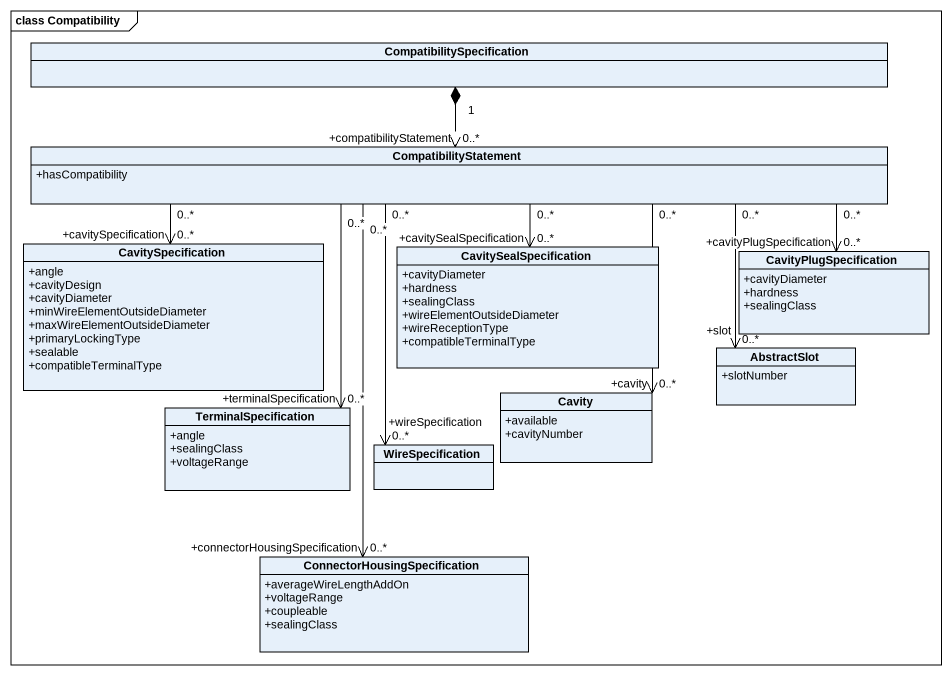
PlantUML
@startuml
mainframe class Compatibility
hide circle
hide empty members
skinparam classAttributeIconSize 0
class CompatibilitySpecification
class CompatibilityStatement {
  +hasCompatibility
}
class CavitySpecification {
  +angle
  +cavityDesign
  +cavityDiameter
  +minWireElementOutsideDiameter
  +maxWireElementOutsideDiameter
  +primaryLockingType
  +sealable
  +compatibleTerminalType
}
class CavitySealSpecification {
  +cavityDiameter
  +hardness
  +sealingClass
  +wireElementOutsideDiameter
  +wireReceptionType
  +compatibleTerminalType
}
class CavityPlugSpecification {
  +cavityDiameter
  +hardness
  +sealingClass
}
class Cavity {
  +available
  +cavityNumber
}
class AbstractSlot {
  +slotNumber
}
class TerminalSpecification {
  +angle
  +sealingClass
  +voltageRange
}
class WireSpecification
class "ConnectorHousingSpecification" as ConnectorHousingSpecificatio {
  +averageWireLengthAddOn
  +voltageRange
  +coupleable
  +sealingClass
}
CompatibilitySpecification "1" *--> "+compatibilityStatement\n0..*" CompatibilityStatement
CompatibilityStatement "0..*" -left-> "+cavitySpecification\n0..*" CavitySpecification
CompatibilityStatement "0..*" --> "+cavitySealSpecification\n0..*" CavitySealSpecification
CompatibilityStatement "0..*" -right-> "+cavityPlugSpecification\n0..*" CavityPlugSpecification
CompatibilityStatement "0..*" --> "+cavity\n0..*" Cavity
CompatibilityStatement "0..*" --> "+slot\n0..*" AbstractSlot
CompatibilityStatement "0..*" --> "+terminalSpecification\n0..*" TerminalSpecification
CompatibilityStatement "0..*" --> "+wireSpecification\n0..*" WireSpecification
CompatibilityStatement "0..*" --> "+connectorHousingSpecification\n0..*" ConnectorHousingSpecificatio
@enduml
